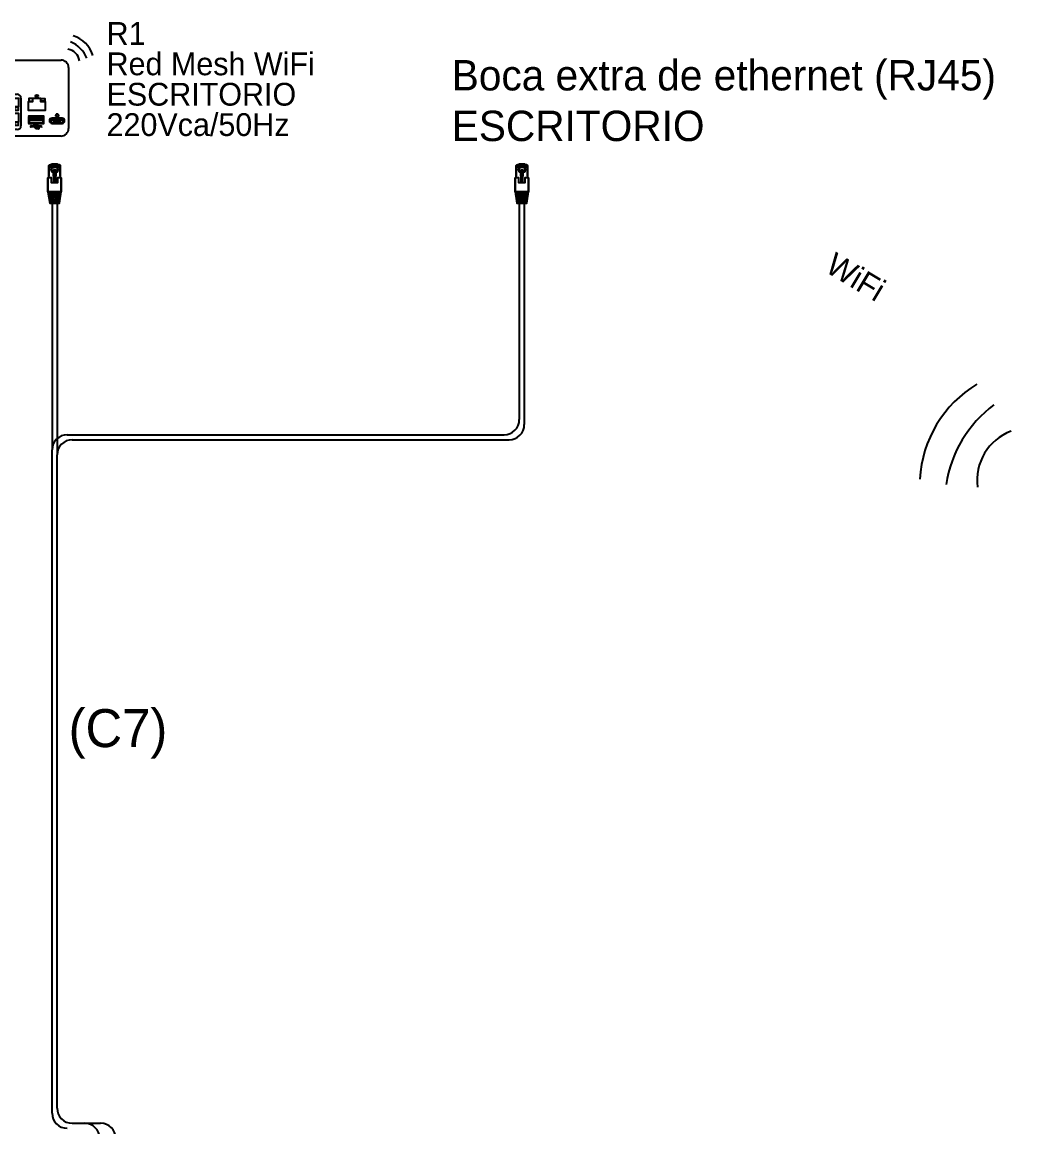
# Model space of a CAD drawing. Header units: millimetres. Extents: x 1086 to 16404, y 1320 to 9021.
# Drawn here: x 4205 to 5522, y 6036 to 7490 of the extents above; entities that cross this region are included whole.
import ezdxf
from ezdxf.enums import TextEntityAlignment as Align

# ---------------------------------------------------------------- set-up
doc = ezdxf.new("R2010")
doc.units = ezdxf.units.MM
doc.header["$LTSCALE"] = 8
doc.layers.add('STS_Señales Débiles', color=7, linetype='Continuous', true_color=0x265482)

# ---------------------------------------------------------------- blocks, each defined once
blk = doc.blocks.new('RJ45 5')
for p, q in [((0.7, 49.3), (0.7, 50.9)), ((0.7, 46.8), (0.7, 48.5)), ((0.7, 44.4), (0.7, 46)), ((7.3, 49.3), (7.3, 50.9)), ((7.3, 46.8), (7.3, 48.5)), ((7.3, 44.4), (7.3, 46)), ((0.5, 39.5), (-4.4, 39.5)), ((0.7, 41.9), (0.7, 43.6)), ((0.7, 36.7), (0.7, 38.7)), ((7.3, 41.9), (7.3, 43.6)), ((7.3, 39.5), (7.3, 41.1)), ((7.3, 36.7), (7.3, 38.7)), ((-3.6, 2.2), (-3.6, 16)), ((11.4, 18.1), (11.4, 5.9)), ((0, 7.3), (-3.6, 7.3)), ((0, 3.7), (-3.6, 3.7)), ((10.3, 1), (-2.4, 1)), ((2.5, 10.4), (0, 10.4)), ((7.8, 0), (0, 0)), ((7.8, 10.4), (5.3, 10.4)), ((7.8, 0), (7.8, 10.4)), ((11.4, 7.3), (7.8, 7.3)), ((11.4, 3.7), (7.8, 3.7))]:
    blk.add_line(p, q)
for points in [[(0.7, 51.4), (0.7, 178.7)], [(7.3, 51.4), (7.3, 178.7)], [(-3.7, 44.4), (0.5, 44.4), (2.5, 44.4), (2.5, 46), (0.6, 46), (-3.4, 46)], [(11.1, 46.8), (7.1, 46.8), (0.5, 46.8), (-3.3, 46.8)], [(10.8, 48.5), (7.2, 48.5), (0.6, 48.5), (-3, 48.5)], [(-2.6, 50.9), (0.6, 50.9), (2.5, 50.9), (2.5, 49.3), (0.5, 49.3), (-2.9, 49.3)], [(10.7, 49.3), (7.1, 49.3), (5.2, 49.3), (5.2, 50.9), (7.2, 50.9), (10.4, 50.9)], [(11.5, 44.4), (7.1, 44.4), (5.2, 44.4), (5.2, 46), (7.2, 46), (11.3, 46)], [(-4.8, 18.1), (-4.8, 36.7), (-4.8, 18.1), (-4.8, 36.7), (-4.8, 18.1), (0, 18.1), (0, 24.8), (7.8, 24.8), (7.8, 18.1), (12.8, 18.1), (12.8, 36.7), (12.8, 18.1), (12.8, 36.7), (12.8, 18.1)], [(12.8, 36.7), (3.2, 36.7), (-4.8, 36.7)], [(12.5, 38.7), (7.2, 38.7), (0.6, 38.7), (-4.5, 38.7)], [(-4.2, 41.1), (0.6, 41.1), (2.5, 41.1), (2.5, 39.5), (0.7, 39.5), (0.7, 41.1)], [(11.9, 41.9), (7.1, 41.9), (0.5, 41.9), (-4, 41.9)], [(11.7, 43.6), (7.2, 43.6), (0.6, 43.6), (-3.8, 43.6)], [(12.3, 39.5), (7.1, 39.5), (5.2, 39.5), (5.2, 41.1), (7.2, 41.1), (12.1, 41.1)], [(5.3, 16), (5.3, 7.8), (5.3, 16), (5.3, 7.8), (5.3, 22.6), (2.5, 22.6), (2.5, 7.8), (5.3, 7.8), (2.5, 7.8), (5.3, 7.8), (2.5, 7.8), (2.5, 16), (2.5, 7.8), (2.5, 16)], [(11.4, 2.2), (11.4, 16), (11.4, 2.7)]]:
    blk.add_lwpolyline(points)
for points in [[(12.8, 36.7), (10.4, 51.4), (7.1, 51.4), (0.5, 51.4), (-2.6, 51.4), (-4.8, 36.7)], [(-3.6, 2.2), (-3.6, 16)], [(0, 7.3), (-3.6, 7.3)], [(0, 3.7), (-3.6, 3.7)], [(2.5, 10.4), (0, 10.4)], [(0, 0), (0, 10.4), (0, 1), (0, 10.4)], [(7.8, 0), (0, 0)], [(1.1, 3.1), (1.1, 4.3), (3.2, 4.3), (3.2, 3.1)], [(6.7, 3.1), (6.7, 4.3), (4.7, 4.3), (4.7, 3.1)], [(7.8, 10.4), (5.3, 10.4)], [(11.4, 7.3), (7.8, 7.3)], [(11.4, 3.7), (7.8, 3.7)]]:
    blk.add_lwpolyline(points, close=True)
for points in [[(6.5, 1), (-2.4, 1, -0.414214), (-3.6, 2.2), (-3.6, 18.1)], [(11.4, 16), (11.4, 2.2, -0.414214), (10.3, 1), (-2.4, 1), (9.8, 1)]]:
    blk.add_lwpolyline(points, format="xyb")
blk = doc.blocks.new('WIFI')
for points in [[(-35.32, 58.01, 0.246231), (-35.32, -15.03)], [(-18.64, 52.05, 0.197976), (-18.64, -9.07)], [(0, 42.98, 0.350013), (0, 0)]]:
    blk.add_lwpolyline(points, format="xyb")
for tag, p in [('TECNOLOGÍA', (-160, 110)), ('ESTÁNDAR', (-160, 90)), ('FRECUENCIA', (-160, 70))]:
    blk.add_attdef(tag, p, '', height=15)
blk = doc.blocks.new('ROUTER 2')
h = blk.add_hatch(color=256)
h.dxf.hatch_style = 1
h.paths.add_polyline_path([(90.2, 21.3), (90.2, 24), (74.3, 24), (74.3, 21.3)])
h = blk.add_hatch(color=256)
h.dxf.hatch_style = 1
h.paths.add_polyline_path([(115.3, 20), (115.3, 21.8), (104.4, 21.8), (104.4, 20)])
for p, q in [((0, 10), (0, 90)), ((10, 100), (115, 100)), ((125, 90), (125, 10)), ((7.3, 13.4), (7.3, 50)), ((12.3, 55), (57.3, 55)), ((62.3, 50), (62.3, 13.4)), ((81.3, 52.3), (84.9, 52.3)), ((83.1, 54.2), (83.1, 50.5)), ((110, 27.1), (110, 30)), ((72, 25.7), (72, 17)), ((91.9, 26.3), (72.6, 26.3)), ((72.6, 16.3), (91.9, 16.3)), ((73.3, 24.3), (73.3, 18.3)), ((90.6, 25), (73.9, 25)), ((73.9, 17.7), (90.6, 17.7)), ((90.2, 24), (74.3, 24)), ((74.3, 24), (74.3, 21.3)), ((74.3, 21.3), (90.2, 21.3)), ((83.8, 15), (81.5, 15)), ((81.5, 14.6), (83.8, 14.6)), ((90.2, 21.3), (90.2, 24)), ((91.3, 18.3), (91.3, 24.3)), ((92.6, 17), (92.6, 25.7)), ((116.4, 23.4), (103.2, 23.4)), ((103.2, 16.6), (116.4, 16.6)), ((115.5, 22.5), (104.1, 22.5)), ((104.1, 17.5), (115.5, 17.5)), ((115.3, 21.8), (104.4, 21.8)), ((104.4, 21.8), (104.4, 20)), ((104.4, 20), (115.3, 20)), ((115.3, 20), (115.3, 21.8)), ((115, 0), (10, 0)), ((57.3, 8.4), (12.3, 8.4)), ((77.6, 12.8), (76.2, 12.8)), ((76.2, 12.3), (79.3, 12.3)), ((78.6, 13.8), (77.6, 12.8)), ((78.3, 12.8), (79, 13.5)), ((88.7, 12.8), (78.3, 12.8)), ((79.3, 12.3), (80.6, 11)), ((81, 11.3), (79.9, 12.3)), ((79.9, 12.3), (88.7, 12.3)), ((85.2, 10.2), (83.5, 10.2)), ((83.5, 9.8), (85.2, 9.8)), ((86.3, 10.6), (85.2, 10.6)), ((85.2, 10.6), (85.2, 10.2)), ((85.2, 9.8), (85.2, 9.4)), ((85.2, 9.4), (86.3, 9.4)), ((86.3, 9.4), (86.3, 10.6)), ((88.7, 13.3), (88.7, 12.8)), ((90.1, 12.6), (88.7, 13.3)), ((88.7, 11.9), (90.1, 12.6)), ((88.7, 12.3), (88.7, 11.9))]:
    blk.add_line(p, q)
for points in [[(-6.2, 132, 0.246231), (-32, 106.2)], [(157, 106.2, 0.246231), (131.2, 132)], [(-2.4, 124, 0.197976), (-24, 102.4)], [(149, 102.4, 0.197976), (127.4, 124)], [(1, 114.2, 0.350013), (-14.2, 99)], [(139.2, 99, 0.350013), (124, 114.2)]]:
    blk.add_lwpolyline(points, format="xyb")
for points in [[(28.2, 33.5), (23.2, 33.5), (18.2, 33.5), (18.2, 38.2), (12.3, 38.2), (12.3, 50), (23.2, 50), (34.1, 50), (34.1, 38.2), (28.2, 38.2), (28.2, 33.5)], [(53.2, 33.5), (48.2, 33.5), (43.2, 33.5), (43.2, 38.2), (37.3, 38.2), (37.3, 50), (48.2, 50), (59.1, 50), (59.1, 38.2), (53.2, 38.2), (53.2, 33.5)], [(78.1, 50), (83.1, 50), (88.1, 50), (88.1, 45.3), (94, 45.3), (94, 33.5), (83.1, 33.5), (72.2, 33.5), (72.2, 45.3), (78.1, 45.3), (78.1, 50)], [(77.7, 49.4), (72.5, 49.4), (72.5, 45.8), (77.7, 45.8), (77.7, 49.4)], [(88.6, 49.4), (93.8, 49.4), (93.8, 45.8), (88.6, 45.8), (88.6, 49.4)], [(28.2, 13.5), (23.2, 13.5), (18.2, 13.5), (18.2, 18.2), (12.3, 18.2), (12.3, 30), (23.2, 30), (34.1, 30), (34.1, 18.2), (28.2, 18.2), (28.2, 13.5)], [(17.8, 34.1), (12.6, 34.1), (12.6, 37.6), (17.8, 37.6), (17.8, 34.1)], [(28.6, 34.1), (33.9, 34.1), (33.9, 37.6), (28.6, 37.6), (28.6, 34.1)], [(53.2, 13.5), (48.2, 13.5), (43.2, 13.5), (43.2, 18.2), (37.3, 18.2), (37.3, 30), (48.2, 30), (59.1, 30), (59.1, 18.2), (53.2, 18.2), (53.2, 13.5)], [(42.8, 34.1), (37.6, 34.1), (37.6, 37.6), (42.8, 37.6), (42.8, 34.1)], [(53.6, 34.1), (58.9, 34.1), (58.9, 37.6), (53.6, 37.6), (53.6, 34.1)], [(17.8, 14.1), (12.6, 14.1), (12.6, 17.6), (17.8, 17.6), (17.8, 14.1)], [(28.6, 14.1), (33.9, 14.1), (33.9, 17.6), (28.6, 17.6), (28.6, 14.1)], [(42.8, 14.1), (37.6, 14.1), (37.6, 17.6), (42.8, 17.6), (42.8, 14.1)], [(53.6, 14.1), (58.9, 14.1), (58.9, 17.6), (53.6, 17.6), (53.6, 14.1)]]:
    blk.add_lwpolyline(points)
blk.add_circle((83.1, 52.3), 1.81)
for centre, radius, start, end in [((10, 90), 10, 90, 180), ((115, 90), 10, 0, 90), ((12.3, 50), 5, 90, 180), ((57.3, 50), 5, 0, 90), ((83.1, 55.6), 2.38, 236.5428, 304.203), ((83.1, 49.1), 2.38, 55.797, 123.4572), ((84.4, 52.3), 2.25, 126.2178, 233.7822), ((81.8, 52.3), 2.25, 306.2178, 53.7822), ((72.6, 25.7), 0.656, 90, 180), ((72.6, 17), 0.656, 180, 270), ((73.9, 24.3), 0.656, 90, 180), ((73.9, 18.3), 0.656, 180, 270), ((81.5, 11), 4.07, 90, 135), ((81.5, 11), 3.6, 90, 135), ((84.2, 14.8), 0.478, 209.6684, 150.3316), ((90.6, 24.3), 0.656, 0, 90), ((90.6, 18.3), 0.656, 270, 360), ((91.9, 25.7), 0.656, 360, 90), ((91.9, 17), 0.656, 270, 0), ((103.2, 20), 3.41, 90, 270), ((104.1, 20), 2.51, 90, 270), ((110, 27.1), 2.09, 116.5651, 63.4349), ((115.5, 20), 2.51, 270, 90), ((116.4, 20), 3.41, 270, 90), ((10, 10), 10, 180, 270), ((12.3, 13.4), 5, 180, 270), ((57.3, 13.4), 5, 270, 0), ((75.5, 12.6), 0.717, 19.2715, 340.7285), ((83.5, 13.8), 4.07, 225, 270), ((83.5, 13.8), 3.6, 225, 270), ((115, 10), 10, 270, 0)]:
    blk.add_arc(centre, radius, start, end)
for s, p in [('1', (22, 52.3)), ('2', (47, 52.4)), ('3', (21.9, 11.2)), ('4', (46.8, 11.1))]:
    blk.add_text(s, height=3.6).set_placement(p, align=Align.MIDDLE_CENTER)
for tag, p in [('IDENTIFICACION', (175, 240)), ('MARCA', (175, 200)), ('MODELO', (175, 160)), ('VELOCIDAD', (175, 120)), ('FRECUENCIAS', (175, 80)), ('PUERTOS', (175, 40)), ('ALIMENTACION', (175, 0))]:
    blk.add_attdef(tag, p, '', height=30)

msp = doc.modelspace()

# ---------------------------------------------------------------- linework, layer by layer
at = {"layer": 'STS_Señales Débiles'}
for p, q in [((4244.2, 7124.5), (4244.2, 6926.9)), ((4250.8, 7124.5), (4250.8, 6920.3)), ((4859.4, 7124.5), (4859.4, 6966.9)), ((4866, 7124.5), (4866, 6960.3)), ((4264.2, 6946.9), (4839.4, 6946.9)), ((4270.8, 6940.3), (4846, 6940.3)), ((4244.2, 6053.7), (4244.2, 6926.9)), ((4250.8, 6060.3), (4250.8, 6920.3)), ((4270.8, 6040.3), (4308.2, 6040.3))]:
    msp.add_line(p, q, dxfattribs=at)
for centre, start, end in [((4839.4, 6966.9), 270, 0), ((4846, 6960.3), 270, 0), ((4264.2, 6926.9), 90, 180), ((4270.8, 6920.3), 90, 180), ((4264.2, 6053.7), 180, 270), ((4270.8, 6060.3), 180, 270), ((4287, 6020.3), 0, 90), ((4308.2, 6020.3), 0, 90)]:
    msp.add_arc(centre, 20, start, end, dxfattribs=at)

# ---------------------------------------------------------------- block references
ref = msp.add_blockref('ROUTER 2', (4141, 7340.3), dxfattribs=at)
ref.add_attrib('FRECUENCIAS', 'Red Mesh WiFi', (4316, 7420.3), dxfattribs={"layer": '0', "height": 30})
ref.add_attrib('VELOCIDAD', 'R1', (4316, 7460.3), dxfattribs={"layer": '0', "height": 30})
ref.add_attrib('PUERTOS', 'ESCRITORIO', (4316, 7380.3), dxfattribs={"layer": '0', "height": 30})
ref.add_attrib('ALIMENTACION', '220Vca/50Hz', (4316, 7340.3), dxfattribs={"layer": '0', "height": 30})
at = {"layer": 'STS_Señales Débiles', "rotation": 180}
for p in [(4251.5, 7303.3), (4866.7, 7303.3)]:
    msp.add_blockref('RJ45 5', p, dxfattribs=at)
at = {"layer": 'STS_Señales Débiles'}
ref = msp.add_blockref('WIFI', (5462.7, 6877.9), dxfattribs=dict(at, xscale=2, yscale=2, zscale=2, rotation=329.0362434679265))
ref.add_attrib('FRECUENCIA', 'WiFi', (5260.4, 7162.5), dxfattribs={"layer": '0', "height": 30, "rotation": 329.0362})

# ---------------------------------------------------------------- texts
at = {"layer": 'STS_Señales Débiles', "attachment_point": 1}
for s, insert, char_height, width in [('Boca extra de ethernet (RJ45)\\PESCRITORIO', (4770.4, 7440.3), 40, 767.837), ('(C7)', (4266, 6585.6), 50, 410.004)]:
    msp.add_mtext(s, dxfattribs=dict(at, insert=insert, char_height=char_height, width=width))

doc.saveas('drawing.dxf')
